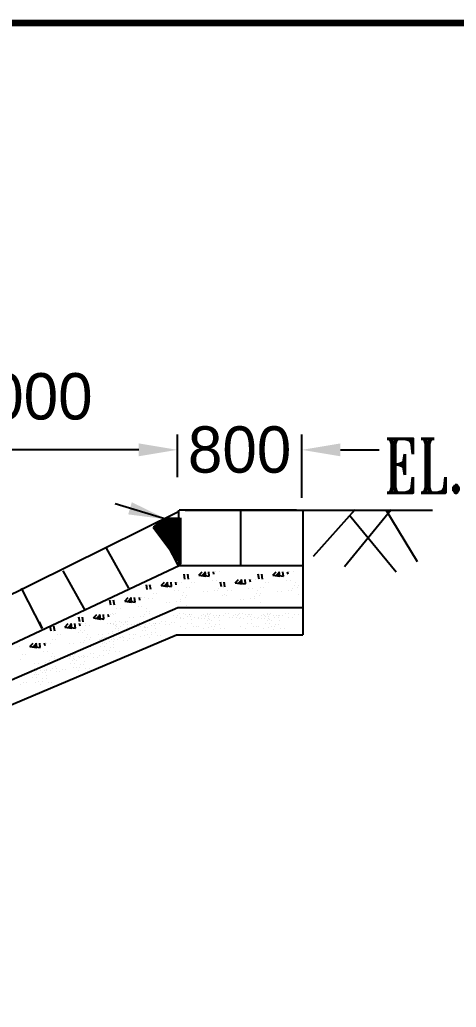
# Model space of a CAD drawing. Extents: x -377620 to 406987, y -326460 to -226264.
# Drawn here: x 365009 to 367836, y -236455 to -230063 of the extents above; entities that cross this region are included whole.
import ezdxf

# ---------------------------------------------------------------- set-up
doc = ezdxf.new("R2010")
doc.units = 0
doc.header["$LTSCALE"] = 300
doc.header["$MEASUREMENT"] = 0
doc.layers.get('0').update_dxf_attribs({"linetype": 'CONTINUOUS'})
doc.layers.get('DEFPOINTS').update_dxf_attribs({"linetype": 'CONTINUOUS'})
doc.layers.add('LINE', color=7, linetype='CONTINUOUS')
doc.styles.add('BIG', font='ROMANT.SHX')
doc.dimstyles.new('3', dxfattribs={"dimtxt": 225, "dimasz": 350, "dimexe": 100, "dimexo": 25, "dimgap": 9, "dimtad": 0, "dimdec": 0, "dimzin": 0, "dimdsep": 46, "dimtxsty": 'Standard', "dimcen": 0, "dimclrd": 5, "dimclre": 6, "dimclrt": 256, "dimadec": 0, "dimazin": 0, "dimtfac": 1, "dimtdec": 0, "dimtofl": 0, "dimtmove": 2, "dimatfit": 3, "dimfxl": 1, "dimtolj": 1, "dimtzin": 0, "dimarcsym": 0})

# ---------------------------------------------------------------- blocks, each defined once
blk = doc.blocks.new('*D517')
at = {"layer": 'DEFPOINTS', "color": 0}
for p in [(366030.1, -232847.3), (366030.1, -233023.5), (366836.4, -233182.7)]:
    blk.add_point(p, dxfattribs=at)
at = {"layer": 'LINE', "color": 7, "lineweight": -2}
for p, q in [((366030.1, -232998.5), (366030.1, -232747.3)), ((366836.4, -233157.7), (366836.4, -232747.3)), ((365780.1, -232847.3), (365530.1, -232847.3)), ((367086.4, -232847.3), (367336.4, -232847.3))]:
    blk.add_line(p, q, dxfattribs=at)
at = {"layer": 'LINE', "color": 7}
for points in [[(365780.1, -232805.7), (365780.1, -232889), (366030.1, -232847.3)], [(367086.4, -232805.7), (367086.4, -232889), (366836.4, -232847.3)]]:
    blk.add_solid(points, dxfattribs=at)
at = {"layer": 'LINE', "color": 7, "insert": (366433.2, -232847.3), "char_height": 300, "attachment_point": 5}
blk.add_mtext('\\A1;800', dxfattribs=at)
blk = doc.blocks.new('*D518')
at = {"layer": 'DEFPOINTS', "color": 0}
for p in [(363980.7, -232847.3), (363980.7, -233048.5), (366030.1, -233048.5)]:
    blk.add_point(p, dxfattribs=at)
at = {"layer": 'LINE', "color": 7, "lineweight": -2}
for p, q in [((363980.7, -233023.5), (363980.7, -232747.3)), ((366030.1, -233023.5), (366030.1, -232747.3)), ((365780.1, -232847.3), (364230.7, -232847.3))]:
    blk.add_line(p, q, dxfattribs=at)
at = {"layer": 'LINE', "color": 7}
for points in [[(364230.7, -232805.7), (364230.7, -232889), (363980.7, -232847.3)], [(365780.1, -232805.7), (365780.1, -232889), (366030.1, -232847.3)]]:
    blk.add_solid(points, dxfattribs=at)
at = {"layer": 'LINE', "color": 7, "insert": (365035, -232503), "char_height": 300, "attachment_point": 5}
blk.add_mtext('\\A1;3000', dxfattribs=at)
blk = doc.blocks.new('*X508')
at = {"color": 0}
for p, q in [((-11799.5, -16896), (-11778.7, -16875.2)), ((-11798.8, -16897), (-11773.4, -16871.6)), ((-11798.1, -16898.1), (-11768.1, -16868.1)), ((-11797.3, -16899.1), (-11762.8, -16864.5)), ((-11796.6, -16900.1), (-11757.4, -16861)), ((-11795.8, -16901.2), (-11752.1, -16857.4)), ((-11795.1, -16902.2), (-11746.8, -16853.9)), ((-11794.4, -16903.2), (-11741.5, -16850.3)), ((-11793.6, -16904.2), (-11736.1, -16846.8)), ((-11792.9, -16905.3), (-11730.8, -16843.2)), ((-11792.1, -16906.3), (-11725.5, -16839.6)), ((-11791.4, -16907.3), (-11720.2, -16836.1)), ((-11790.7, -16908.4), (-11717.3, -16835)), ((-11789.9, -16909.4), (-11715.5, -16835)), ((-11789.2, -16910.4), (-11713.8, -16835)), ((-11788.4, -16911.4), (-11712, -16835)), ((-11787.7, -16912.5), (-11710.2, -16835)), ((-11787, -16913.5), (-11708.5, -16835)), ((-11786.2, -16914.5), (-11706.7, -16835)), ((-11785.5, -16915.5), (-11704.9, -16835)), ((-11784.7, -16916.6), (-11703.2, -16835)), ((-11784, -16917.6), (-11701.4, -16835)), ((-11783.3, -16918.6), (-11699.6, -16835)), ((-11782.5, -16919.7), (-11697.8, -16835)), ((-11781.8, -16920.7), (-11696.1, -16835)), ((-11781, -16921.7), (-11694.3, -16835)), ((-11780.3, -16922.7), (-11692.5, -16835)), ((-11779.6, -16923.8), (-11690.8, -16835)), ((-11778.8, -16924.8), (-11689, -16835)), ((-11778.1, -16925.8), (-11687.2, -16835)), ((-11777.3, -16926.9), (-11685.5, -16835)), ((-11776.6, -16927.9), (-11683.7, -16835)), ((-11775.9, -16928.9), (-11681.9, -16835)), ((-11775.1, -16929.9), (-11680.2, -16835)), ((-11774.4, -16931), (-11678.4, -16835)), ((-11773.6, -16932), (-11676.6, -16835)), ((-11772.9, -16933), (-11674.9, -16835)), ((-11772.2, -16934), (-11673.1, -16835)), ((-11771.4, -16935.1), (-11671.3, -16835)), ((-11770.7, -16936.1), (-11669.6, -16835)), ((-11769.9, -16937.1), (-11667.8, -16835)), ((-11769.2, -16938.2), (-11666, -16835)), ((-11768.5, -16939.2), (-11664.3, -16835)), ((-11767.7, -16940.2), (-11662.5, -16835)), ((-11767, -16941.2), (-11660.7, -16835)), ((-11766.2, -16942.3), (-11659, -16835)), ((-11765.5, -16943.3), (-11657.2, -16835)), ((-11764.8, -16944.3), (-11655.4, -16835)), ((-11764, -16945.4), (-11653.7, -16835)), ((-11763.3, -16946.4), (-11651.9, -16835)), ((-11762.5, -16947.4), (-11650.1, -16835)), ((-11761.8, -16948.4), (-11648.4, -16835)), ((-11761.1, -16949.5), (-11646.6, -16835)), ((-11760.3, -16950.5), (-11644.8, -16835)), ((-11759.6, -16951.5), (-11643, -16835)), ((-11758.8, -16952.5), (-11641.3, -16835)), ((-11758.1, -16953.6), (-11639.5, -16835)), ((-11757.4, -16954.6), (-11637.7, -16835)), ((-11756.6, -16955.6), (-11636, -16835)), ((-11755.9, -16956.7), (-11634.2, -16835)), ((-11755.1, -16957.7), (-11632.4, -16835)), ((-11754.4, -16958.7), (-11630.7, -16835)), ((-11753.7, -16959.7), (-11628.9, -16835)), ((-11752.9, -16960.8), (-11627.5, -16835.4)), ((-11752.2, -16961.8), (-11627.5, -16837.1)), ((-11751.4, -16962.8), (-11627.5, -16838.9)), ((-11750.7, -16963.9), (-11627.5, -16840.7)), ((-11750, -16964.9), (-11627.5, -16842.4)), ((-11749.2, -16965.9), (-11627.5, -16844.2)), ((-11748.5, -16966.9), (-11627.5, -16846)), ((-11747.7, -16968), (-11627.5, -16847.7)), ((-11747, -16969), (-11627.5, -16849.5)), ((-11746.3, -16970), (-11627.5, -16851.3)), ((-11745.5, -16971), (-11627.5, -16853)), ((-11744.8, -16972.1), (-11627.5, -16854.8)), ((-11744.1, -16973.1), (-11627.5, -16856.6)), ((-11743.3, -16974.1), (-11627.5, -16858.3)), ((-11742.6, -16975.2), (-11627.5, -16860.1)), ((-11741.8, -16976.2), (-11627.5, -16861.9)), ((-11741.1, -16977.2), (-11627.5, -16863.6)), ((-11740.4, -16978.2), (-11627.5, -16865.4)), ((-11739.6, -16979.3), (-11627.5, -16867.2)), ((-11738.9, -16980.3), (-11627.5, -16868.9)), ((-11738.1, -16981.3), (-11627.5, -16870.7)), ((-11737.4, -16982.4), (-11627.5, -16872.5)), ((-11736.7, -16983.4), (-11627.5, -16874.3)), ((-11802.5, -16891.9), (-11800, -16889.4)), ((-11801.8, -16892.9), (-11794.7, -16885.9)), ((-11801, -16894), (-11789.4, -16882.3)), ((-11800.3, -16895), (-11784.1, -16878.8)), ((-11735.9, -16984.4), (-11627.5, -16876)), ((-11735.2, -16985.4), (-11627.5, -16877.8)), ((-11734.4, -16986.5), (-11627.5, -16879.6)), ((-11733.7, -16987.5), (-11627.5, -16881.3)), ((-11733, -16988.5), (-11627.5, -16883.1)), ((-11732.2, -16989.6), (-11627.5, -16884.9)), ((-11731.5, -16990.6), (-11627.5, -16886.6)), ((-11730.7, -16991.6), (-11627.5, -16888.4)), ((-11730, -16992.6), (-11627.5, -16890.2)), ((-11729.3, -16993.7), (-11627.5, -16891.9)), ((-11728.5, -16994.7), (-11627.5, -16893.7)), ((-11727.8, -16995.7), (-11627.5, -16895.5)), ((-11727, -16996.7), (-11627.5, -16897.2)), ((-11726.3, -16997.8), (-11627.5, -16899)), ((-11725.6, -16998.8), (-11627.5, -16900.8)), ((-11724.8, -16999.8), (-11627.5, -16902.5)), ((-11724.1, -17000.9), (-11627.5, -16904.3)), ((-11723.3, -17001.9), (-11627.5, -16906.1)), ((-11722.6, -17002.9), (-11627.5, -16907.8)), ((-11721.9, -17003.9), (-11627.5, -16909.6)), ((-11721.1, -17005), (-11627.5, -16911.4)), ((-11720.4, -17006), (-11627.5, -16913.1)), ((-11719.6, -17007), (-11627.5, -16914.9)), ((-11718.9, -17008.1), (-11627.5, -16916.7)), ((-11718.2, -17009.1), (-11627.5, -16918.4)), ((-11717.4, -17010.1), (-11627.5, -16920.2)), ((-11716.7, -17011.1), (-11627.5, -16922)), ((-11715.9, -17012.2), (-11627.5, -16923.7)), ((-11715.2, -17013.2), (-11627.5, -16925.5)), ((-11714.5, -17014.2), (-11627.5, -16927.3)), ((-11713.7, -17015.2), (-11627.5, -16929.1)), ((-11713, -17016.3), (-11627.5, -16930.8)), ((-11712.2, -17017.3), (-11627.5, -16932.6)), ((-11711.5, -17018.3), (-11627.5, -16934.4)), ((-11710.8, -17019.4), (-11627.5, -16936.1)), ((-11710, -17020.4), (-11627.5, -16937.9)), ((-11709.3, -17021.4), (-11627.5, -16939.7)), ((-11708.5, -17022.4), (-11627.5, -16941.4)), ((-11707.8, -17023.5), (-11627.5, -16943.2)), ((-11707.1, -17024.5), (-11627.5, -16945)), ((-11706.3, -17025.5), (-11627.5, -16946.7)), ((-11705.6, -17026.6), (-11627.5, -16948.5)), ((-11704.8, -17027.6), (-11627.5, -16950.3)), ((-11704.1, -17028.6), (-11627.5, -16952)), ((-11703.4, -17029.6), (-11627.5, -16953.8)), ((-11702.6, -17030.7), (-11627.5, -16955.6)), ((-11701.9, -17031.7), (-11627.5, -16957.3)), ((-11701.1, -17032.7), (-11627.5, -16959.1)), ((-11700.4, -17033.7), (-11627.5, -16960.9)), ((-11699.7, -17034.8), (-11627.5, -16962.6)), ((-11698.9, -17035.8), (-11627.5, -16964.4)), ((-11698.2, -17036.8), (-11627.5, -16966.2)), ((-11697.4, -17037.9), (-11627.5, -16967.9)), ((-11696.7, -17038.9), (-11627.5, -16969.7)), ((-11696, -17039.9), (-11627.5, -16971.5)), ((-11695.2, -17040.9), (-11627.5, -16973.2)), ((-11694.5, -17042), (-11627.5, -16975)), ((-11693.7, -17043), (-11627.5, -16976.8)), ((-11693, -17044), (-11627.5, -16978.5)), ((-11692.3, -17045.1), (-11627.5, -16980.3)), ((-11691.5, -17046.1), (-11627.5, -16982.1)), ((-11690.8, -17047.1), (-11627.5, -16983.9)), ((-11690, -17048.1), (-11627.5, -16985.6)), ((-11689.3, -17049.2), (-11627.5, -16987.4)), ((-11688.6, -17050.2), (-11627.5, -16989.2)), ((-11687.8, -17051.2), (-11627.5, -16990.9)), ((-11687.1, -17052.2), (-11627.5, -16992.7)), ((-11686.3, -17053.3), (-11627.5, -16994.5)), ((-11685.6, -17054.3), (-11627.5, -16996.2)), ((-11684.9, -17055.3), (-11627.5, -16998)), ((-11684.1, -17056.4), (-11627.5, -16999.8)), ((-11683.4, -17057.4), (-11627.5, -17001.5)), ((-11682.6, -17058.4), (-11627.5, -17003.3)), ((-11681.9, -17059.4), (-11627.5, -17005.1)), ((-11681.2, -17060.5), (-11627.5, -17006.8)), ((-11680.4, -17061.5), (-11627.5, -17008.6)), ((-11679.7, -17062.5), (-11627.5, -17010.4)), ((-11678.9, -17063.6), (-11627.5, -17012.1)), ((-11678.2, -17064.6), (-11627.5, -17013.9)), ((-11677.5, -17065.6), (-11627.5, -17015.7)), ((-11676.7, -17066.6), (-11627.5, -17017.4)), ((-11676, -17067.7), (-11627.5, -17019.2)), ((-11675.2, -17068.7), (-11627.5, -17021)), ((-11674.5, -17069.7), (-11627.5, -17022.7)), ((-11673.8, -17070.7), (-11627.5, -17024.5)), ((-11673, -17071.8), (-11627.5, -17026.3)), ((-11672.3, -17072.8), (-11627.5, -17028)), ((-11671.5, -17073.8), (-11627.5, -17029.8)), ((-11670.8, -17074.9), (-11627.5, -17031.6)), ((-11670.1, -17075.9), (-11627.5, -17033.4)), ((-11669.3, -17076.9), (-11627.5, -17035.1)), ((-11668.6, -17077.9), (-11627.5, -17036.9)), ((-11667.8, -17079), (-11627.5, -17038.7)), ((-11667.1, -17080), (-11627.5, -17040.4)), ((-11666.4, -17081), (-11627.5, -17042.2)), ((-11665.6, -17082.1), (-11627.5, -17044)), ((-11664.9, -17083.1), (-11627.5, -17045.7)), ((-11664.1, -17084.1), (-11627.5, -17047.5)), ((-11663.4, -17085.1), (-11627.5, -17049.3)), ((-11662.7, -17086.2), (-11627.5, -17051)), ((-11661.9, -17087.2), (-11627.5, -17052.8)), ((-11661.2, -17088.2), (-11627.5, -17054.6)), ((-11660.4, -17089.3), (-11627.5, -17056.3)), ((-11659.7, -17090.3), (-11627.5, -17058.1)), ((-11659, -17091.3), (-11627.5, -17059.9)), ((-11658.2, -17092.3), (-11627.5, -17061.6)), ((-11657.5, -17093.4), (-11627.5, -17063.4)), ((-11656.7, -17094.4), (-11627.5, -17065.2)), ((-11656, -17095.4), (-11627.5, -17066.9)), ((-11655.3, -17096.4), (-11627.5, -17068.7)), ((-11654.5, -17097.5), (-11627.5, -17070.5)), ((-11653.8, -17098.5), (-11627.5, -17072.2)), ((-11653, -17099.5), (-11627.5, -17074)), ((-11652.3, -17100.6), (-11627.5, -17075.8)), ((-11651.6, -17101.6), (-11627.5, -17077.5)), ((-11650.8, -17102.6), (-11627.5, -17079.3)), ((-11650.1, -17103.6), (-11627.5, -17081.1)), ((-11649.3, -17104.7), (-11627.5, -17082.8)), ((-11648.6, -17105.7), (-11627.5, -17084.6)), ((-11647.9, -17106.7), (-11627.5, -17086.4)), ((-11647.1, -17107.8), (-11627.5, -17088.2)), ((-11646.4, -17108.8), (-11627.5, -17089.9)), ((-11645.6, -17109.8), (-11627.5, -17091.7)), ((-11644.9, -17110.8), (-11627.5, -17093.5)), ((-11644.2, -17111.9), (-11627.5, -17095.2)), ((-11643.4, -17112.9), (-11627.5, -17097)), ((-11642.7, -17113.9), (-11627.5, -17098.8)), ((-11641.9, -17114.9), (-11627.5, -17100.5)), ((-11641.2, -17116), (-11627.5, -17102.3)), ((-11640.5, -17117), (-11627.5, -17104.1)), ((-11639.7, -17118), (-11627.5, -17105.8)), ((-11639, -17119.1), (-11627.5, -17107.6)), ((-11638.2, -17120.1), (-11627.5, -17109.4)), ((-11637.5, -17121.1), (-11627.5, -17111.1)), ((-11636.8, -17122.1), (-11627.5, -17112.9)), ((-11636, -17123.2), (-11627.5, -17114.7)), ((-11635.3, -17124.2), (-11627.5, -17116.4)), ((-11634.5, -17125.2), (-11627.5, -17118.2)), ((-11633.8, -17126.3), (-11627.5, -17120)), ((-11633.1, -17127.3), (-11627.5, -17121.7)), ((-11632.3, -17128.3), (-11627.5, -17123.5)), ((-11631.6, -17129.3), (-11627.5, -17125.3)), ((-11630.8, -17130.4), (-11627.5, -17127)), ((-11630.1, -17131.4), (-11627.5, -17128.8)), ((-11629.4, -17132.4), (-11627.5, -17130.6)), ((-11628.6, -17133.4), (-11627.5, -17132.3)), ((-11627.9, -17134.5), (-11627.5, -17134.1))]:
    blk.add_line(p, q, dxfattribs=at)

msp = doc.modelspace()

# ---------------------------------------------------------------- linework, layer by layer
at = {"layer": 'LINE', "color": 7}
for p, q in [((364002.6961, -234251.6544), (366038.5052, -233246.0562)), ((366038.0362, -233238.2354), (366038.0362, -233598.1182)), ((366801.9867, -233238.0865), (366040.7841, -233238.0865)), ((366080.8473, -233238.0865), (367683.3795, -233238.0865)), ((366120.9108, -233238.0865), (366801.9867, -233238.0865)), ((366438.6694, -233238.2354), (366438.6694, -233598.1182)), ((366842.0502, -233238.0865), (366842.0502, -233597.9693)), ((367179.1054, -233235.5828), (366910.3321, -233537.3766)), ((367414.2822, -233235.5828), (367111.9122, -233604.4419)), ((367380.6855, -233235.5828), (367582.2655, -233570.9092)), ((366053.5964, -233587.7447), (366053.5964, -233287.7447)), ((367145.5087, -233269.1154), (367447.8787, -233637.9745)), ((365873.5097, -233347.2474), (366053.5964, -233587.7447)), ((366038.5052, -233598.534), (365893.0902, -233318.6252)), ((365716.515, -233743.6719), (365571.1003, -233484.4971)), ((366040.7841, -233597.9693), (363997.5559, -234557.6564)), ((365436.0719, -233888.8097), (365290.6572, -233629.6349)), ((366842.0502, -233597.9693), (366040.7841, -233597.9693)), ((366169.0124, -233658.1051), (366190.3335, -233635.884)), ((366192.2643, -233658.1051), (366213.5854, -233635.884)), ((366213.4715, -233665.0126), (366210.0828, -233635.884)), ((366236.7233, -233665.0126), (366233.3346, -233635.884)), ((366267.2449, -233652.802), (366264.1241, -233635.884)), ((366648.7811, -233658.1051), (366670.1022, -233635.884)), ((366672.0329, -233658.1051), (366693.354, -233635.884)), ((366693.2401, -233665.0126), (366689.8515, -233635.884)), ((366716.4919, -233665.0126), (366713.1033, -233635.884)), ((366747.0135, -233652.802), (366743.8928, -233635.884)), ((366842.0502, -233597.9693), (366842.0502, -234044.2349)), ((366079.4599, -233684.1783), (366073.6787, -233652.837)), ((366081.3049, -233655.8854), (366081.3049, -233655.8854)), ((366102.7118, -233684.1783), (366096.9305, -233652.837)), ((366104.5567, -233655.8854), (366104.5567, -233655.8854)), ((366169.0124, -233658.1051), (366213.4808, -233665.0017)), ((366192.2643, -233658.1051), (366236.7326, -233665.0017)), ((366257.2308, -233691.4755), (366257.2308, -233691.4755)), ((366276.9885, -233637.4846), (366276.9885, -233637.4846)), ((366280.4827, -233691.4755), (366280.4827, -233691.4755)), ((366300.2403, -233637.4846), (366300.2403, -233637.4846)), ((366404.6883, -233708.5258), (366426.0094, -233686.3047)), ((366427.9401, -233708.5258), (366449.2612, -233686.3047)), ((366449.1473, -233715.4333), (366445.7587, -233686.3047)), ((366472.3991, -233715.4333), (366469.0105, -233686.3047)), ((366502.9207, -233703.2227), (366499.8, -233686.3047)), ((366512.6643, -233687.9053), (366512.6643, -233687.9053)), ((366535.9161, -233687.9053), (366535.9161, -233687.9053)), ((366559.2286, -233684.1783), (366553.4473, -233652.837)), ((366561.0735, -233655.8854), (366561.0735, -233655.8854)), ((366582.4804, -233684.1783), (366576.6991, -233652.837)), ((366584.3253, -233655.8854), (366584.3253, -233655.8854)), ((366648.7811, -233658.1051), (366693.2495, -233665.0017)), ((366672.0329, -233658.1051), (366716.5013, -233665.0017)), ((366736.9995, -233691.4755), (366736.9995, -233691.4755)), ((366756.7571, -233637.4846), (366756.7571, -233637.4846)), ((366760.2513, -233691.4755), (366760.2513, -233691.4755)), ((366780.0089, -233637.4846), (366780.0089, -233637.4846)), ((365155.6288, -234002.8466), (365020.6007, -233743.6719)), ((365835.3671, -233751.4059), (365829.5859, -233720.0645)), ((365837.212, -233723.113), (365837.212, -233723.113)), ((365858.619, -233751.4059), (365852.8377, -233720.0645)), ((365860.4639, -233723.113), (365860.4639, -233723.113)), ((365924.9196, -233725.3327), (365946.2407, -233703.1115)), ((365924.9196, -233725.3327), (365969.388, -233732.2293)), ((365948.1714, -233725.3327), (365969.4925, -233703.1115)), ((365948.1714, -233725.3327), (365992.6398, -233732.2293)), ((365969.3786, -233732.2402), (365965.99, -233703.1115)), ((365992.6305, -233732.2402), (365989.2418, -233703.1115)), ((366013.138, -233758.703), (366013.138, -233758.703)), ((366023.152, -233720.0295), (366020.0313, -233703.1115)), ((366032.8957, -233704.7121), (366032.8957, -233704.7121)), ((366036.3898, -233758.703), (366036.3898, -233758.703)), ((366056.1475, -233704.7121), (366056.1475, -233704.7121)), ((366087.0694, -233739.7469), (366087.0694, -233739.7469)), ((366110.3212, -233739.7469), (366110.3212, -233739.7469)), ((366118.5715, -233707.921), (366118.5715, -233707.921)), ((366141.8234, -233707.921), (366141.8234, -233707.921)), ((366268.1473, -233760.9729), (366268.1473, -233760.9729)), ((366291.3991, -233760.9729), (366291.3991, -233760.9729)), ((366294.4035, -233746.3911), (366294.4035, -233746.3911)), ((366308.6255, -233725.7997), (366308.6255, -233725.7997)), ((366315.1358, -233734.599), (366309.3545, -233703.2577)), ((366312.8749, -233705.9379), (366312.8749, -233705.9379)), ((366316.9807, -233706.3061), (366316.9807, -233706.3061)), ((366329.446, -233736.909), (366329.446, -233736.909)), ((366331.8773, -233725.7997), (366331.8773, -233725.7997)), ((366338.3876, -233734.599), (366332.6063, -233703.2577)), ((366340.2325, -233706.3061), (366340.2325, -233706.3061)), ((366354.2474, -233758.3417), (366354.2474, -233758.3417)), ((366377.4992, -233758.3417), (366377.4992, -233758.3417)), ((366404.6883, -233708.5258), (366449.1567, -233715.4224)), ((366427.9401, -233708.5258), (366472.4085, -233715.4224)), ((366492.9067, -233741.8962), (366492.9067, -233741.8962)), ((366516.1585, -233741.8962), (366516.1585, -233741.8962)), ((366548.5508, -233756.3586), (366548.5508, -233756.3586)), ((366566.838, -233739.7469), (366566.838, -233739.7469)), ((366590.0898, -233739.7469), (366590.0898, -233739.7469)), ((366598.3402, -233707.921), (366598.3402, -233707.921)), ((366621.592, -233707.921), (366621.592, -233707.921)), ((366747.9159, -233760.9729), (366747.9159, -233760.9729)), ((366771.1678, -233760.9729), (366771.1678, -233760.9729)), ((366774.1721, -233746.3911), (366774.1721, -233746.3911)), ((366788.3941, -233725.7997), (366788.3941, -233725.7997)), ((366792.6436, -233705.9379), (366792.6436, -233705.9379)), ((366809.2147, -233736.909), (366809.2147, -233736.909)), ((366811.646, -233725.7997), (366811.646, -233725.7997)), ((365599.6917, -233852.2473), (365593.9104, -233820.9059)), ((365601.5366, -233823.9544), (365601.5366, -233823.9544)), ((365622.9436, -233852.2473), (365617.1623, -233820.9059)), ((365624.7885, -233823.9544), (365624.7885, -233823.9544)), ((365689.2442, -233826.1741), (365710.5653, -233803.9529)), ((365689.2442, -233826.1741), (365733.7126, -233833.0707)), ((365712.496, -233826.1741), (365733.8171, -233803.9529)), ((365712.496, -233826.1741), (365756.9644, -233833.0707)), ((365733.7032, -233833.0816), (365730.3146, -233803.9529)), ((365756.9551, -233833.0816), (365753.5664, -233803.9529)), ((365787.4766, -233820.8709), (365784.3559, -233803.9529)), ((365797.2202, -233805.5535), (365797.2202, -233805.5535)), ((365820.4721, -233805.5535), (365820.4721, -233805.5535)), ((365842.9765, -233806.9745), (365842.9765, -233806.9745)), ((365866.2284, -233806.9745), (365866.2284, -233806.9745)), ((365874.4787, -233775.1485), (365874.4787, -233775.1485)), ((365897.7306, -233775.1485), (365897.7306, -233775.1485)), ((366024.0545, -233828.2005), (366024.0545, -233828.2005)), ((366047.3063, -233828.2005), (366047.3063, -233828.2005)), ((366050.3106, -233813.6186), (366050.3106, -233813.6186)), ((366064.5327, -233793.0273), (366064.5327, -233793.0273)), ((366068.7821, -233773.1655), (366068.7821, -233773.1655)), ((366085.3532, -233804.1365), (366085.3532, -233804.1365)), ((366087.7845, -233793.0273), (366087.7845, -233793.0273)), ((366201.1124, -233765.6688), (366201.1124, -233765.6688)), ((366224.3643, -233765.6688), (366224.3643, -233765.6688)), ((366322.7452, -233790.1676), (366322.7452, -233790.1676)), ((366334.1166, -233785.3112), (366334.1166, -233785.3112)), ((366345.997, -233790.1676), (366345.997, -233790.1676)), ((366436.7883, -233816.0895), (366436.7883, -233816.0895)), ((366460.0401, -233816.0895), (366460.0401, -233816.0895)), ((366503.8231, -233811.3936), (366503.8231, -233811.3936)), ((366527.0749, -233811.3936), (366527.0749, -233811.3936)), ((366530.0793, -233796.8118), (366530.0793, -233796.8118)), ((366544.3013, -233776.2204), (366544.3013, -233776.2204)), ((366565.1219, -233787.3297), (366565.1219, -233787.3297)), ((366567.5532, -233776.2204), (366567.5532, -233776.2204)), ((366680.8811, -233765.6688), (366680.8811, -233765.6688)), ((366704.1329, -233765.6688), (366704.1329, -233765.6688)), ((366813.8852, -233785.3112), (366813.8852, -233785.3112)), ((363995.2939, -234752.574), (366032.7925, -233867.7625)), ((365638.8033, -233875.9899), (365638.8033, -233875.9899)), ((365662.0551, -233875.9899), (365662.0551, -233875.9899)), ((365777.4626, -233859.5444), (365777.4626, -233859.5444)), ((365800.7144, -233859.5444), (365800.7144, -233859.5444)), ((365833.1067, -233874.0069), (365833.1067, -233874.0069)), ((365957.0196, -233832.8964), (365957.0196, -233832.8964)), ((365980.2714, -233832.8964), (365980.2714, -233832.8964)), ((366032.7925, -233867.7625), (366840.8238, -233867.7625)), ((366090.0237, -233852.5388), (366090.0237, -233852.5388)), ((366569.7924, -233835.7319), (366569.7924, -233835.7319)), ((365397.6838, -233961.4921), (365391.9025, -233930.1508)), ((365399.5287, -233933.1992), (365399.5287, -233933.1992)), ((365420.9356, -233961.4921), (365415.1543, -233930.1508)), ((365422.7805, -233933.1992), (365422.7805, -233933.1992)), ((365487.2363, -233935.4189), (365508.5574, -233913.1977)), ((365487.2363, -233935.4189), (365531.7047, -233942.3155)), ((365510.4881, -233935.4189), (365531.8092, -233913.1977)), ((365510.4881, -233935.4189), (365554.9565, -233942.3155)), ((365531.6953, -233942.3264), (365528.3067, -233913.1977)), ((365554.9471, -233942.3264), (365551.5585, -233913.1977)), ((365585.4687, -233930.1158), (365582.348, -233913.1977)), ((365595.2123, -233914.7984), (365595.2123, -233914.7984)), ((365607.3011, -233907.8159), (365607.3011, -233907.8159)), ((365618.4641, -233914.7984), (365618.4641, -233914.7984)), ((365630.553, -233907.8159), (365630.553, -233907.8159)), ((365721.3442, -233933.7378), (365721.3442, -233933.7378)), ((365744.596, -233933.7378), (365744.596, -233933.7378)), ((365788.3791, -233929.0419), (365788.3791, -233929.0419)), ((365811.6309, -233929.0419), (365811.6309, -233929.0419)), ((365814.6352, -233914.4601), (365814.6352, -233914.4601)), ((365828.8573, -233893.8687), (365828.8573, -233893.8687)), ((365849.6778, -233904.9779), (365849.6778, -233904.9779)), ((365852.1091, -233893.8687), (365852.1091, -233893.8687)), ((365854.3483, -233953.3802), (365854.3483, -233953.3802)), ((366006.5775, -233921.9777), (366006.5775, -233921.9777)), ((366027.2515, -233930.4334), (366027.2515, -233930.4334)), ((366029.8294, -233921.9777), (366029.8294, -233921.9777)), ((366044.4304, -233907.7241), (366044.4304, -233907.7241)), ((366048.072, -233941.5427), (366048.072, -233941.5427)), ((366050.5033, -233930.4334), (366050.5033, -233930.4334)), ((366067.6822, -233907.7241), (366067.6822, -233907.7241)), ((366071.3239, -233941.5427), (366071.3239, -233941.5427)), ((366083.493, -233914.733), (366083.493, -233914.733)), ((366094.2864, -233925.7375), (366094.2864, -233925.7375)), ((366106.7449, -233914.733), (366106.7449, -233914.733)), ((366108.458, -233910.8447), (366108.458, -233910.8447)), ((366117.5382, -233925.7375), (366117.5382, -233925.7375)), ((366120.5425, -233911.1557), (366120.5425, -233911.1557)), ((366121.8357, -233945.921), (366121.8357, -233945.921)), ((366144.3239, -233930.4334), (366144.3239, -233930.4334)), ((366165.1445, -233941.5427), (366165.1445, -233941.5427)), ((366167.5758, -233930.4334), (366167.5758, -233930.4334)), ((366186.0883, -233921.9777), (366186.0883, -233921.9777)), ((366188.3963, -233941.5427), (366188.3963, -233941.5427)), ((366200.5655, -233914.733), (366200.5655, -233914.733)), ((366206.7625, -233938.2303), (366206.7625, -233938.2303)), ((366209.3401, -233921.9777), (366209.3401, -233921.9777)), ((366211.3588, -233925.7375), (366211.3588, -233925.7375)), ((366223.8173, -233914.733), (366223.8173, -233914.733)), ((366223.9412, -233907.7241), (366223.9412, -233907.7241)), ((366227.583, -233949.3396), (366227.583, -233949.3396)), ((366230.0143, -233938.2303), (366230.0143, -233938.2303)), ((366234.6106, -233925.7375), (366234.6106, -233925.7375)), ((366237.615, -233911.1557), (366237.615, -233911.1557)), ((366238.9081, -233945.921), (366238.9081, -233945.921)), ((366247.193, -233907.7241), (366247.193, -233907.7241)), ((366250.8348, -233949.3396), (366250.8348, -233949.3396)), ((366263.004, -233922.5298), (366263.004, -233922.5298)), ((366273.7973, -233933.5344), (366273.7973, -233933.5344)), ((366286.2558, -233922.5298), (366286.2558, -233922.5298)), ((366297.0492, -233933.5344), (366297.0492, -233933.5344)), ((366300.0535, -233918.9525), (366300.0535, -233918.9525)), ((366301.3467, -233953.7178), (366301.3467, -233953.7178)), ((366303.1607, -233921.9777), (366303.1607, -233921.9777)), ((366326.4125, -233921.9777), (366326.4125, -233921.9777)), ((366341.0136, -233907.7241), (366341.0136, -233907.7241)), ((366364.2654, -233907.7241), (366364.2654, -233907.7241)), ((366365.5993, -233929.7746), (366365.5993, -233929.7746)), ((366388.8511, -233929.7746), (366388.8511, -233929.7746)), ((366393.759, -233921.9777), (366393.759, -233921.9777)), ((366403.4522, -233915.5209), (366403.4522, -233915.5209)), ((366414.433, -233930.4334), (366414.433, -233930.4334)), ((366417.0108, -233921.9777), (366417.0108, -233921.9777)), ((366426.704, -233915.5209), (366426.704, -233915.5209)), ((366431.6119, -233907.7241), (366431.6119, -233907.7241)), ((366435.2535, -233941.5427), (366435.2535, -233941.5427)), ((366437.6848, -233930.4334), (366437.6848, -233930.4334)), ((366454.8637, -233907.7241), (366454.8637, -233907.7241)), ((366458.5053, -233941.5427), (366458.5053, -233941.5427)), ((366470.6745, -233914.733), (366470.6745, -233914.733)), ((366481.4678, -233925.7375), (366481.4678, -233925.7375)), ((366493.9263, -233914.733), (366493.9263, -233914.733)), ((366495.6395, -233910.8447), (366495.6395, -233910.8447)), ((366504.7196, -233925.7375), (366504.7196, -233925.7375)), ((366507.724, -233911.1557), (366507.724, -233911.1557)), ((366509.0172, -233945.921), (366509.0172, -233945.921)), ((366531.5054, -233930.4334), (366531.5054, -233930.4334)), ((366552.3259, -233941.5427), (366552.3259, -233941.5427)), ((366554.7572, -233930.4334), (366554.7572, -233930.4334)), ((366573.2698, -233921.9777), (366573.2698, -233921.9777)), ((366575.5777, -233941.5427), (366575.5777, -233941.5427)), ((366587.7469, -233914.733), (366587.7469, -233914.733)), ((366593.9439, -233938.2303), (366593.9439, -233938.2303)), ((366596.5216, -233921.9777), (366596.5216, -233921.9777)), ((366598.5402, -233925.7375), (366598.5402, -233925.7375)), ((366610.9987, -233914.733), (366610.9987, -233914.733)), ((366611.1226, -233907.7241), (366611.1226, -233907.7241)), ((366614.7645, -233949.3396), (366614.7645, -233949.3396)), ((366617.1958, -233938.2303), (366617.1958, -233938.2303)), ((366621.7921, -233925.7375), (366621.7921, -233925.7375)), ((366624.7964, -233911.1557), (366624.7964, -233911.1557)), ((366626.0896, -233945.921), (366626.0896, -233945.921)), ((366634.3745, -233907.7241), (366634.3745, -233907.7241)), ((366638.0163, -233949.3396), (366638.0163, -233949.3396)), ((366650.1855, -233922.5298), (366650.1855, -233922.5298)), ((366660.9788, -233933.5344), (366660.9788, -233933.5344)), ((366673.4373, -233922.5298), (366673.4373, -233922.5298)), ((366684.2306, -233933.5344), (366684.2306, -233933.5344)), ((366687.235, -233918.9525), (366687.235, -233918.9525)), ((366688.5281, -233953.7178), (366688.5281, -233953.7178)), ((366690.3422, -233921.9777), (366690.3422, -233921.9777)), ((366713.594, -233921.9777), (366713.594, -233921.9777)), ((366728.1951, -233907.7241), (366728.1951, -233907.7241)), ((366751.4469, -233907.7241), (366751.4469, -233907.7241)), ((366752.7807, -233929.7746), (366752.7807, -233929.7746)), ((366776.0326, -233929.7746), (366776.0326, -233929.7746)), ((366790.6336, -233915.5209), (366790.6336, -233915.5209)), ((366813.8854, -233915.5209), (366813.8854, -233915.5209)), ((365134.8553, -233961.3787), (365155.6288, -234002.8466)), ((365212.5098, -234020.3164), (365206.7286, -233988.9751)), ((365214.3548, -233992.0235), (365214.3548, -233992.0235)), ((365235.7617, -234020.3164), (365229.9804, -233988.9751)), ((365237.6066, -233992.0235), (365237.6066, -233992.0235)), ((365302.0623, -233994.2432), (365323.3834, -233972.0221)), ((365302.0623, -233994.2432), (365346.5307, -234001.1398)), ((365325.3142, -233994.2432), (365346.6352, -233972.0221)), ((365325.3142, -233994.2432), (365369.7825, -234001.1398)), ((365346.5214, -234001.1507), (365343.1327, -233972.0221)), ((365369.7732, -234001.1507), (365366.3845, -233972.0221)), ((365400.2947, -233988.9401), (365397.174, -233972.0221)), ((365405.2932, -234017.0607), (365405.2932, -234017.0607)), ((365410.0384, -233973.6227), (365410.0384, -233973.6227)), ((365428.545, -234017.0607), (365428.545, -234017.0607)), ((365433.2902, -233973.6227), (365433.2902, -233973.6227)), ((365436.7954, -233985.2348), (365436.7954, -233985.2348)), ((365460.0472, -233985.2348), (365460.0472, -233985.2348)), ((365575.4547, -233968.7893), (365575.4547, -233968.7893)), ((365594.1447, -233972.3984), (365594.1447, -233972.3984)), ((365598.7065, -233968.7893), (365598.7065, -233968.7893)), ((365614.8187, -233980.8541), (365614.8187, -233980.8541)), ((365617.3965, -233972.3984), (365617.3965, -233972.3984)), ((365626.8493, -234003.1135), (365626.8493, -234003.1135)), ((365631.0988, -233983.2517), (365631.0988, -233983.2517)), ((365631.9976, -233958.1448), (365631.9976, -233958.1448)), ((365635.6392, -233991.9634), (365635.6392, -233991.9634)), ((365638.0705, -233980.8541), (365638.0705, -233980.8541)), ((365647.6699, -234014.2228), (365647.6699, -234014.2228)), ((365650.1012, -234003.1135), (365650.1012, -234003.1135)), ((365655.2494, -233958.1448), (365655.2494, -233958.1448)), ((365658.891, -233991.9634), (365658.891, -233991.9634)), ((365671.0602, -233965.1537), (365671.0602, -233965.1537)), ((365681.8535, -233976.1582), (365681.8535, -233976.1582)), ((365684.6148, -234019.1168), (365684.6148, -234019.1168)), ((365694.312, -233965.1537), (365694.312, -233965.1537)), ((365696.0252, -233961.2654), (365696.0252, -233961.2654)), ((365705.1054, -233976.1582), (365705.1054, -233976.1582)), ((365707.8666, -234019.1168), (365707.8666, -234019.1168)), ((365708.1097, -233961.5764), (365708.1097, -233961.5764)), ((365709.4029, -233996.3417), (365709.4029, -233996.3417)), ((365731.8911, -233980.8541), (365731.8911, -233980.8541)), ((365752.7116, -233991.9634), (365752.7116, -233991.9634)), ((365755.1429, -233980.8541), (365755.1429, -233980.8541)), ((365773.6555, -233972.3984), (365773.6555, -233972.3984)), ((365775.9635, -233991.9634), (365775.9635, -233991.9634)), ((365788.1326, -233965.1537), (365788.1326, -233965.1537)), ((365794.3297, -233988.651), (365794.3297, -233988.651)), ((365796.9073, -233972.3984), (365796.9073, -233972.3984)), ((365798.926, -233976.1582), (365798.926, -233976.1582)), ((365801.6872, -234019.1168), (365801.6872, -234019.1168)), ((365811.3845, -233965.1537), (365811.3845, -233965.1537)), ((365811.5084, -233958.1448), (365811.5084, -233958.1448)), ((365815.1502, -233999.7603), (365815.1502, -233999.7603)), ((365817.5815, -233988.651), (365817.5815, -233988.651)), ((365822.1778, -233976.1582), (365822.1778, -233976.1582)), ((365824.939, -234019.1168), (365824.939, -234019.1168)), ((365825.1821, -233961.5764), (365825.1821, -233961.5764)), ((365826.4753, -233996.3417), (365826.4753, -233996.3417)), ((365834.7602, -233958.1448), (365834.7602, -233958.1448)), ((365838.402, -233999.7603), (365838.402, -233999.7603)), ((365850.5712, -233972.9505), (365850.5712, -233972.9505)), ((365861.3645, -233983.9551), (365861.3645, -233983.9551)), ((365873.823, -233972.9505), (365873.823, -233972.9505)), ((365884.6163, -233983.9551), (365884.6163, -233983.9551)), ((365887.6207, -233969.3733), (365887.6207, -233969.3733)), ((365888.9139, -234004.1385), (365888.9139, -234004.1385)), ((365890.7279, -233972.3984), (365890.7279, -233972.3984)), ((365913.9797, -233972.3984), (365913.9797, -233972.3984)), ((365928.5808, -233958.1448), (365928.5808, -233958.1448)), ((365951.8326, -233958.1448), (365951.8326, -233958.1448)), ((365953.1665, -233980.1953), (365953.1665, -233980.1953)), ((365976.4183, -233980.1953), (365976.4183, -233980.1953)), ((365991.0193, -233965.9416), (365991.0193, -233965.9416)), ((366014.2712, -233965.9416), (366014.2712, -233965.9416)), ((366052.7426, -233989.9449), (366052.7426, -233989.9449)), ((366085.1348, -234004.4074), (366085.1348, -234004.4074)), ((366097.0476, -233968.6961), (366097.0476, -233968.6961)), ((366120.2994, -233968.6961), (366120.2994, -233968.6961)), ((366133.1514, -233993.2876), (366133.1514, -233993.2876)), ((366156.4032, -233993.2876), (366156.4032, -233993.2876)), ((366169.815, -233989.9449), (366169.815, -233989.9449)), ((366202.2073, -234004.4074), (366202.2073, -234004.4074)), ((366214.12, -233968.6961), (366214.12, -233968.6961)), ((366232.2536, -233997.7418), (366232.2536, -233997.7418)), ((366237.3719, -233968.6961), (366237.3719, -233968.6961)), ((366250.2238, -233993.2876), (366250.2238, -233993.2876)), ((366264.6458, -234012.2042), (366264.6458, -234012.2042)), ((366273.4756, -233993.2876), (366273.4756, -233993.2876)), ((366276.5586, -233976.493), (366276.5586, -233976.493)), ((366299.8104, -233976.493), (366299.8104, -233976.493)), ((366312.6624, -234001.0844), (366312.6624, -234001.0844)), ((366335.9142, -234001.0844), (366335.9142, -234001.0844)), ((366439.924, -233989.9449), (366439.924, -233989.9449)), ((366472.3163, -234004.4074), (366472.3163, -234004.4074)), ((366484.2291, -233968.6961), (366484.2291, -233968.6961)), ((366507.4809, -233968.6961), (366507.4809, -233968.6961)), ((366520.3329, -233993.2876), (366520.3329, -233993.2876)), ((366543.5847, -233993.2876), (366543.5847, -233993.2876)), ((366556.9965, -233989.9449), (366556.9965, -233989.9449)), ((366589.3887, -234004.4074), (366589.3887, -234004.4074)), ((366601.3015, -233968.6961), (366601.3015, -233968.6961)), ((366619.435, -233997.7418), (366619.435, -233997.7418)), ((366624.5533, -233968.6961), (366624.5533, -233968.6961)), ((366637.4053, -233993.2876), (366637.4053, -233993.2876)), ((366651.8273, -234012.2042), (366651.8273, -234012.2042)), ((366660.6571, -233993.2876), (366660.6571, -233993.2876)), ((366663.7401, -233976.493), (366663.7401, -233976.493)), ((366686.9919, -233976.493), (366686.9919, -233976.493)), ((366699.8438, -234001.0844), (366699.8438, -234001.0844)), ((366723.0957, -234001.0844), (366723.0957, -234001.0844)), ((363995.2939, -234902.574), (366024.3755, -234044.2349)), ((365220.1193, -234075.885), (365220.1193, -234075.885)), ((365243.3711, -234075.885), (365243.3711, -234075.885)), ((365251.6214, -234044.0591), (365251.6214, -234044.0591)), ((365274.8733, -234044.0591), (365274.8733, -234044.0591)), ((365390.2807, -234027.6136), (365390.2807, -234027.6136)), ((365413.5326, -234027.6136), (365413.5326, -234027.6136)), ((365427.4534, -234082.5292), (365427.4534, -234082.5292)), ((365441.6754, -234061.9378), (365441.6754, -234061.9378)), ((365445.9248, -234042.076), (365445.9248, -234042.076)), ((365462.4959, -234073.0471), (365462.4959, -234073.0471)), ((365464.9272, -234061.9378), (365464.9272, -234061.9378)), ((365519.3363, -234042.9826), (365519.3363, -234042.9826)), ((365527.5635, -234073.2399), (365527.5635, -234073.2399)), ((365529.5822, -234076.9996), (365529.5822, -234076.9996)), ((365542.0407, -234065.9951), (365542.0407, -234065.9951)), ((365542.1646, -234058.9862), (365542.1646, -234058.9862)), ((365542.5881, -234042.9826), (365542.5881, -234042.9826)), ((365552.834, -234076.9996), (365552.834, -234076.9996)), ((365555.8384, -234062.4178), (365555.8384, -234062.4178)), ((365565.4164, -234058.9862), (365565.4164, -234058.9862)), ((365581.2274, -234073.792), (365581.2274, -234073.792)), ((365586.3711, -234038.2867), (365586.3711, -234038.2867)), ((365604.4793, -234073.792), (365604.4793, -234073.792)), ((365609.623, -234038.2867), (365609.623, -234038.2867)), ((365612.6273, -234023.7049), (365612.6273, -234023.7049)), ((365618.2769, -234070.2147), (365618.2769, -234070.2147)), ((365621.3841, -234073.2399), (365621.3841, -234073.2399)), ((365640.3098, -234040.3656), (365640.3098, -234040.3656)), ((365644.636, -234073.2399), (365644.636, -234073.2399)), ((365652.3404, -234062.625), (365652.3404, -234062.625)), ((365659.237, -234058.9862), (365659.237, -234058.9862)), ((365672.702, -234054.8281), (365672.702, -234054.8281)), ((365682.4888, -234058.9862), (365682.4888, -234058.9862)), ((365683.8227, -234081.0367), (365683.8227, -234081.0367)), ((365707.0745, -234081.0367), (365707.0745, -234081.0367)), ((365720.7186, -234043.7083), (365720.7186, -234043.7083)), ((365721.6756, -234066.783), (365721.6756, -234066.783)), ((365743.9704, -234043.7083), (365743.9704, -234043.7083)), ((365744.9274, -234066.783), (365744.9274, -234066.783)), ((365757.3822, -234040.3656), (365757.3822, -234040.3656)), ((365789.7744, -234054.8281), (365789.7744, -234054.8281)), ((365819.8207, -234048.1625), (365819.8207, -234048.1625)), ((365837.791, -234043.7083), (365837.791, -234043.7083)), ((365852.213, -234062.6249), (365852.213, -234062.6249)), ((365861.0428, -234043.7083), (365861.0428, -234043.7083)), ((365864.1258, -234026.9137), (365864.1258, -234026.9137)), ((365887.3776, -234026.9137), (365887.3776, -234026.9137)), ((365900.2296, -234051.5051), (365900.2296, -234051.5051)), ((365923.4814, -234051.5051), (365923.4814, -234051.5051)), ((366024.3755, -234044.2349), (366842.0502, -234044.2349)), ((365010.3481, -234118.0752), (365010.3481, -234118.0752)), ((365074.8039, -234120.2949), (365096.125, -234098.0737)), ((365074.8039, -234120.2949), (365119.2723, -234127.1915)), ((365098.0557, -234120.2949), (365119.3768, -234098.0737)), ((365098.0557, -234120.2949), (365142.5241, -234127.1915)), ((365119.2629, -234127.2024), (365115.8743, -234098.0737)), ((365142.5147, -234127.2024), (365139.1261, -234098.0737)), ((365173.0363, -234114.9917), (365169.9156, -234098.0737)), ((365182.7799, -234099.6744), (365182.7799, -234099.6744)), ((365206.0318, -234099.6744), (365206.0318, -234099.6744)), ((365334.1623, -234101.807), (365334.1623, -234101.807)), ((365357.4141, -234101.807), (365357.4141, -234101.807)), ((365401.1972, -234097.1111), (365401.1972, -234097.1111)), ((365424.449, -234097.1111), (365424.449, -234097.1111)), ((365467.1664, -234121.4493), (365467.1664, -234121.4493)), ((365524.9859, -234089.4924), (365524.9859, -234089.4924)), ((365532.3435, -234119.9582), (365532.3435, -234119.9582)), ((365545.8064, -234100.6017), (365545.8064, -234100.6017)), ((365548.2377, -234089.4924), (365548.2377, -234089.4924)), ((365555.5953, -234119.9582), (365555.5953, -234119.9582)), ((365557.1316, -234097.1831), (365557.1316, -234097.1831)), ((365568.4472, -234144.5497), (365568.4472, -234144.5497)), ((365569.0583, -234100.6017), (365569.0583, -234100.6017)), ((365591.6991, -234144.5497), (365591.6991, -234144.5497)), ((365592.0208, -234084.7965), (365592.0208, -234084.7965)), ((365594.782, -234127.7551), (365594.782, -234127.7551)), ((365615.2726, -234084.7965), (365615.2726, -234084.7965)), ((365618.0338, -234127.7551), (365618.0338, -234127.7551)), ((365619.5701, -234104.9799), (365619.5701, -234104.9799)), ((365016.1127, -234201.9367), (365016.1127, -234201.9367)), ((365024.363, -234170.1108), (365024.363, -234170.1108)), ((365047.6148, -234170.1108), (365047.6148, -234170.1108)), ((365163.0223, -234153.6653), (365163.0223, -234153.6653)), ((365186.2741, -234153.6653), (365186.2741, -234153.6653)), ((365200.1949, -234208.5809), (365200.1949, -234208.5809)), ((365214.417, -234187.9895), (365214.417, -234187.9895)), ((365218.6664, -234168.1277), (365218.6664, -234168.1277)), ((365235.2375, -234199.0988), (365235.2375, -234199.0988)), ((365237.6688, -234187.9895), (365237.6688, -234187.9895)), ((365331.3954, -234198.7374), (365331.3954, -234198.7374)), ((365333.973, -234182.4849), (365333.973, -234182.4849)), ((365335.9917, -234186.2447), (365335.9917, -234186.2447)), ((365348.4502, -234175.2401), (365348.4502, -234175.2401)), ((365348.5741, -234168.2312), (365348.5741, -234168.2312)), ((365352.2159, -234209.8467), (365352.2159, -234209.8467)), ((365354.6472, -234198.7374), (365354.6472, -234198.7374)), ((365359.2435, -234186.2447), (365359.2435, -234186.2447)), ((365362.2479, -234171.6628), (365362.2479, -234171.6628)), ((365363.541, -234206.4281), (365363.541, -234206.4281)), ((365371.8259, -234168.2312), (365371.8259, -234168.2312)), ((365375.4677, -234209.8467), (365375.4677, -234209.8467)), ((365387.6369, -234183.037), (365387.6369, -234183.037)), ((365398.4303, -234194.0415), (365398.4303, -234194.0415)), ((365410.8887, -234183.037), (365410.8887, -234183.037)), ((365421.6821, -234194.0415), (365421.6821, -234194.0415)), ((365424.6864, -234179.4597), (365424.6864, -234179.4597)), ((365427.7936, -234182.4849), (365427.7936, -234182.4849)), ((365451.0455, -234182.4849), (365451.0455, -234182.4849)), ((365465.6465, -234168.2312), (365465.6465, -234168.2312)), ((365488.8983, -234168.2312), (365488.8983, -234168.2312)), ((365490.2322, -234190.2818), (365490.2322, -234190.2818)), ((365513.484, -234190.2818), (365513.484, -234190.2818)), ((365528.0851, -234176.0281), (365528.0851, -234176.0281)), ((365550.477, -234149.0039), (365550.477, -234149.0039)), ((365551.3369, -234176.0281), (365551.3369, -234176.0281)), ((365582.8692, -234163.4664), (365582.8692, -234163.4664)), ((365630.8858, -234152.3466), (365630.8858, -234152.3466)), ((365654.1376, -234152.3466), (365654.1376, -234152.3466)), ((365089.8802, -234274.9229), (365089.8802, -234274.9229)), ((365104.3574, -234267.6781), (365104.3574, -234267.6781)), ((365104.4813, -234260.6692), (365104.4813, -234260.6692)), ((365106.9039, -234227.8586), (365106.9039, -234227.8586)), ((365118.1551, -234264.1008), (365118.1551, -234264.1008)), ((365127.7331, -234260.6692), (365127.7331, -234260.6692)), ((365130.1557, -234227.8586), (365130.1557, -234227.8586)), ((365143.5441, -234275.475), (365143.5441, -234275.475)), ((365166.7959, -234275.475), (365166.7959, -234275.475)), ((365173.9387, -234223.1627), (365173.9387, -234223.1627)), ((365180.5936, -234271.8977), (365180.5936, -234271.8977)), ((365183.7008, -234274.9229), (365183.7008, -234274.9229)), ((365197.1906, -234223.1627), (365197.1906, -234223.1627)), ((365206.9526, -234274.9229), (365206.9526, -234274.9229)), ((365221.5537, -234260.6692), (365221.5537, -234260.6692)), ((365239.908, -234247.501), (365239.908, -234247.501)), ((365244.8055, -234260.6692), (365244.8055, -234260.6692)), ((365283.9923, -234268.4661), (365283.9923, -234268.4661)), ((365307.2441, -234268.4661), (365307.2441, -234268.4661)), ((365338.753, -234229.2032), (365338.753, -234229.2032)), ((365356.8865, -234258.2489), (365356.8865, -234258.2489)), ((365362.0048, -234229.2032), (365362.0048, -234229.2032)), ((365374.8567, -234253.7947), (365374.8567, -234253.7947)), ((365389.2787, -234272.7114), (365389.2787, -234272.7114)), ((365398.1086, -234253.7947), (365398.1086, -234253.7947)), ((365401.1915, -234237.0001), (365401.1915, -234237.0001)), ((365424.4433, -234237.0001), (365424.4433, -234237.0001)), ((365425.9796, -234214.225), (365425.9796, -234214.225)), ((365437.2953, -234261.5916), (365437.2953, -234261.5916)), ((365460.5471, -234261.5916), (365460.5471, -234261.5916)), ((365087.3026, -234291.1754), (365087.3026, -234291.1754)), ((365091.8989, -234278.6827), (365091.8989, -234278.6827)), ((365094.6601, -234321.6412), (365094.6601, -234321.6412)), ((365108.1231, -234302.2847), (365108.1231, -234302.2847)), ((365110.5544, -234291.1754), (365110.5544, -234291.1754)), ((365115.1507, -234278.6827), (365115.1507, -234278.6827)), ((365117.912, -234321.6412), (365117.912, -234321.6412)), ((365119.4482, -234298.8661), (365119.4482, -234298.8661)), ((365131.3749, -234302.2847), (365131.3749, -234302.2847)), ((365154.3374, -234286.4795), (365154.3374, -234286.4795)), ((365157.0987, -234329.4381), (365157.0987, -234329.4381)), ((365177.5893, -234286.4795), (365177.5893, -234286.4795)), ((365180.3505, -234329.4381), (365180.3505, -234329.4381)), ((365181.8868, -234306.663), (365181.8868, -234306.663)), ((365246.1394, -234282.7197), (365246.1394, -234282.7197)), ((365269.3912, -234282.7197), (365269.3912, -234282.7197)), ((365016.8814, -234366.7541), (365016.8814, -234366.7541)), ((365031.4825, -234352.5005), (365031.4825, -234352.5005)), ((365054.7343, -234352.5005), (365054.7343, -234352.5005)), ((365112.7937, -234350.6869), (365112.7937, -234350.6869)), ((365130.7639, -234346.2327), (365130.7639, -234346.2327)), ((365145.1859, -234365.1494), (365145.1859, -234365.1494)), ((365154.0157, -234346.2327), (365154.0157, -234346.2327)), ((365193.2025, -234354.0296), (365193.2025, -234354.0296)), ((365216.4543, -234354.0296), (365216.4543, -234354.0296))]:
    msp.add_line(p, q, dxfattribs=at)
at = {"layer": 'LINE', "color": 7, "lineweight": 40, "const_width": 42.8247}
msp.add_lwpolyline([(346459.958, -272870.4538), (406965.158, -272870.4538), (406965.158, -230084.6338), (346459.958, -230084.6338)], close=True, dxfattribs=at)

# ---------------------------------------------------------------- block references
at = {"layer": 'LINE', "color": 7, "rotation": 0.3275833902717109}
msp.add_blockref('*X508', (377582.1326, -216385.934), dxfattribs=at)

# ---------------------------------------------------------------- texts
at = {"layer": 'LINE', "color": 7, "style": 'BIG', "width": 0.7}
msp.add_text('EL.2.50', height=350, dxfattribs=at).set_placement((367366.7479, -233125.1742))

# ---------------------------------------------------------------- dimensions: what is measured, and where the dimension line sits
at = {"layer": 'LINE', "color": 7}
dim = msp.add_linear_dim(base=(363980.6904, -232847.3258), p1=(366030.0873, -233048.5217), p2=(363980.6904, -233048.5217), angle=180, text='3000', dimstyle='3', override={"dimtxt": 300, "dimasz": 250, "dimclrd": 7, "dimclre": 7, "dimclrt": 7}, dxfattribs=at)
dim.commit()
dim.dimension.update_dxf_attribs({"geometry": '*D518', "text_midpoint": (365035, -232503), "dimtype": 160})
dim = msp.add_linear_dim(base=(366030.0873, -232847.3258), p1=(366836.4071, -233182.6522), p2=(366030.0873, -233023.5217), angle=180, text='800', dimstyle='3', override={"dimtxt": 300, "dimasz": 250, "dimclrd": 7, "dimclre": 7, "dimclrt": 7}, dxfattribs=at)
dim.commit()
dim.dimension.update_dxf_attribs({"geometry": '*D517', "text_midpoint": (366433.2472, -232847.3258)})

# ---------------------------------------------------------------- leaders
msp.add_leader([(365962.8937, -233297.5371), (365626.9272, -233196.9392)], dimstyle='3', override={"dimtxt": 300, "dimasz": 250, "dimclrd": 7, "dimclre": 7, "dimclrt": 7}, dxfattribs=at)

doc.saveas('drawing.dxf')
